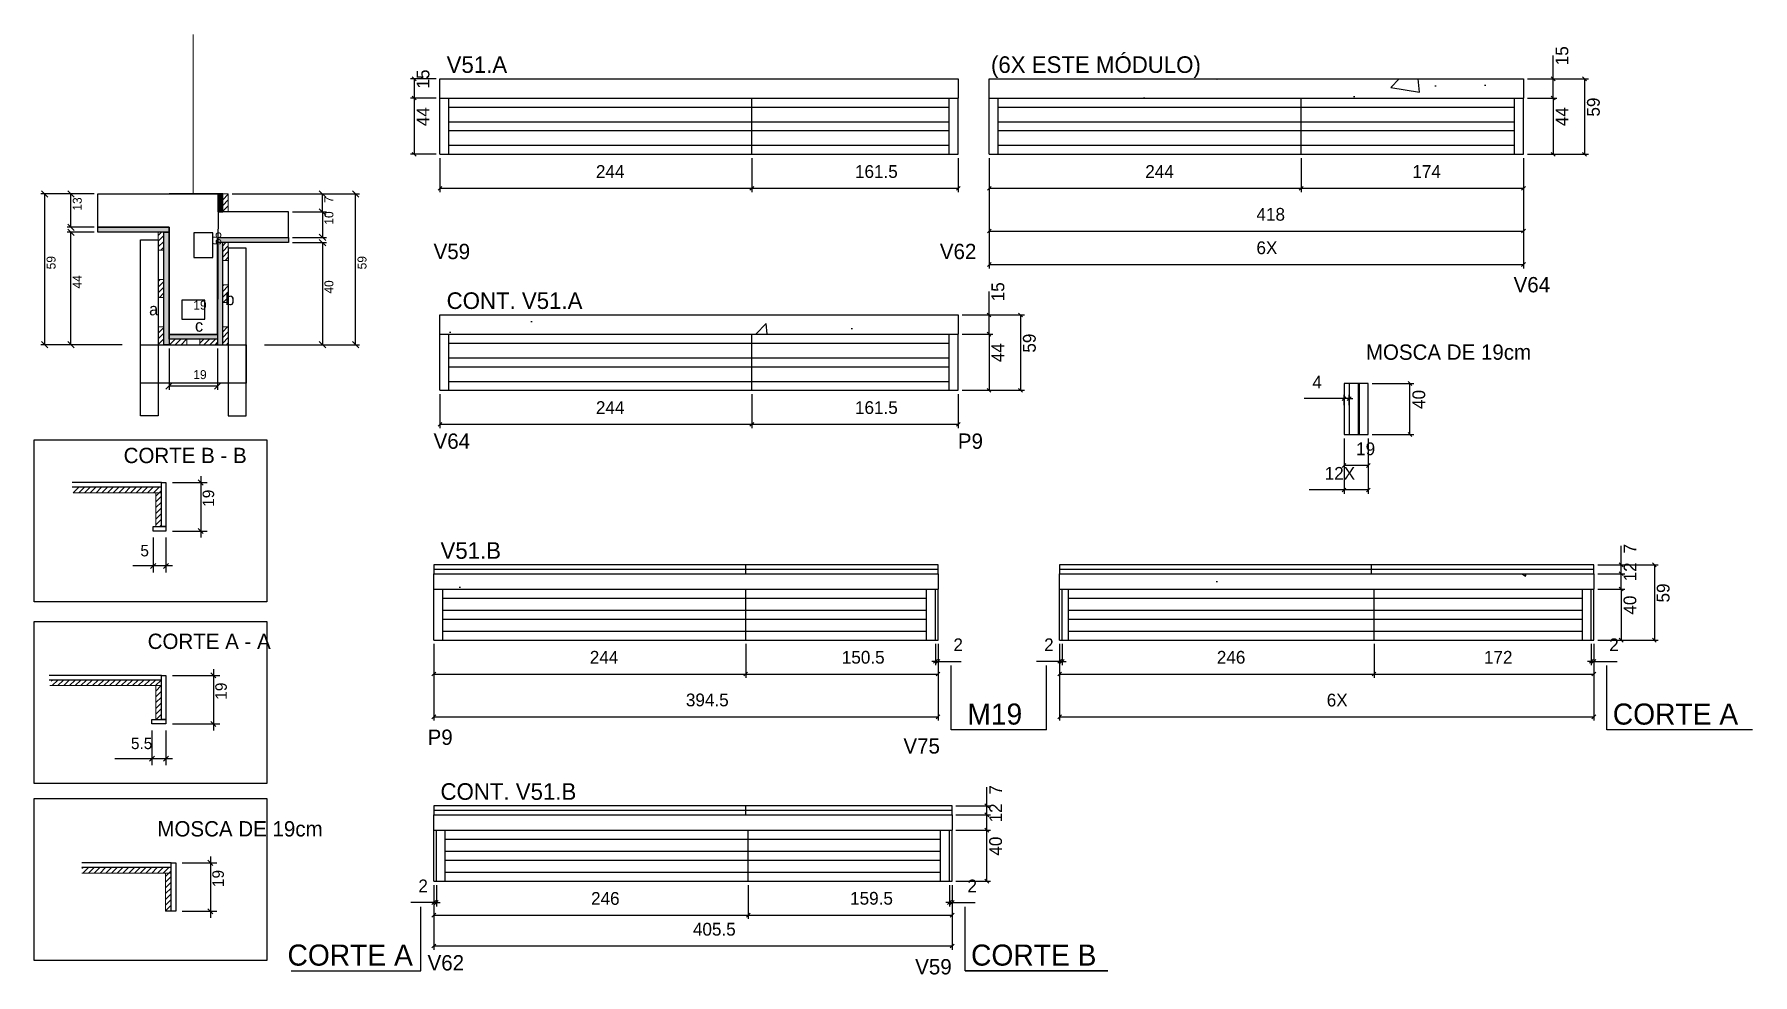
# Model space of a CAD drawing. Header units: metres. Extents: x 5825 to 7170, y 8806 to 9542.
import ezdxf

# ---------------------------------------------------------------- set-up
doc = ezdxf.new("R2010")
doc.units = ezdxf.units.M
for name, color, linetype in [('00 - FELIPE', 7, 'Continuous'), ('5', 7, 'Continuous'), ('CONCRETO', 7, 'Continuous'), ('COTA', 7, 'Continuous'), ('Cota Seção (2x)', 7, 'Continuous'), ('Cotas', 7, 'Continuous'), ('detalhes', 7, 'Continuous'), ('Hachura', 7, 'Continuous'), ('Madeira', 7, 'Continuous'), ('NOMENCLATURA', 7, 'Continuous'), ('Painéis', 7, 'Continuous'), ('SARR_2.2x7', 7, 'Continuous'), ('SARR_3.5x7', 7, 'Continuous'), ('TEXTO PILAR', 7, 'Continuous'), ('Texto Seção', 7, 'Continuous')]:
    doc.layers.add(name, color=color, linetype=linetype)

msp = doc.modelspace()

# ---------------------------------------------------------------- hatches: boundary and pattern name
at = {"layer": 'COTA'}
h = msp.add_hatch(dxfattribs=at)
h.set_pattern_fill('AR-CONC')
h.paths.add_polyline_path([(6548.2, 9506.8), (6142.7, 9506.8), (6142.7, 9491.8), (6548.2, 9491.8), (6548.2, 9506.8)])
h = msp.add_hatch(dxfattribs=at)
h.set_pattern_fill('AR-CONC')
h.paths.add_polyline_path([(6990.5, 9506.8), (6572.5, 9506.8), (6572.5, 9491.8), (6990.5, 9491.8), (6990.5, 9506.8)])
h = msp.add_hatch(dxfattribs=at)
h.set_pattern_fill('AR-CONC')
h.paths.add_polyline_path([(6544.2, 9322), (6142.7, 9322), (6142.7, 9307), (6544.2, 9307), (6544.2, 9322)])
h = msp.add_hatch(dxfattribs=at)
h.set_pattern_fill('AR-CONC')
h.paths.add_polyline_path([(6532.4, 9119.4), (6137.9, 9119.4), (6137.9, 9107.4), (6532.4, 9107.4), (6532.4, 9119.4)])
h = msp.add_hatch(dxfattribs=at)
h.set_pattern_fill('AR-CONC')
h.paths.add_polyline_path([(7045.5, 9119.4), (6627.5, 9119.4), (6627.5, 9107.4), (7045.5, 9107.4), (7045.5, 9119.4)])
h = msp.add_hatch(dxfattribs=at)
h.set_pattern_fill('AR-CONC')
h.paths.add_polyline_path([(6543.4, 8918.7), (6543.4, 8930.7), (6137.9, 8930.7), (6137.9, 8918.7), (6543.4, 8918.7)])
at = {"layer": 'Hachura'}
h = msp.add_hatch(color=7, dxfattribs=at)
h.dxf.hatch_style = 1
h.paths.add_polyline_path([(5972.7, 9416.7), (5969.1, 9416.7), (5969.1, 9402.7), (5972.7, 9402.7), (5972.7, 9416.7)])
h = msp.add_hatch(dxfattribs=at)
h.set_pattern_fill('ANSI31')
h.paths.add_polyline_path([(5977.1, 9402.7), (5972.7, 9402.7), (5972.7, 9416.7), (5977.1, 9416.7), (5977.1, 9402.7)])
h = msp.add_hatch(color=7, dxfattribs=at)
h.dxf.hatch_style = 1
h.paths.add_polyline_path([(5875.1, 9386.7), (5875.1, 9390.7), (5930.7, 9390.7), (5930.7, 9386.7), (5875.1, 9386.7)])
h = msp.add_hatch(dxfattribs=at)
h.set_pattern_fill('ANSI31')
h.paths.add_polyline_path([(5922.3, 9372.7), (5926.7, 9372.7), (5926.7, 9386.7), (5922.3, 9386.7), (5922.3, 9372.7)])
h = msp.add_hatch(color=7, dxfattribs=at)
h.dxf.hatch_style = 1
h.paths.add_polyline_path([(5926.7, 9386.7), (5930.7, 9386.7), (5930.7, 9298.7), (5926.7, 9298.7), (5926.7, 9386.7)])
h = msp.add_hatch(color=7, dxfattribs=at)
h.dxf.hatch_style = 1
h.paths.add_polyline_path([(5968.7, 9378.7), (5968.7, 9382.7), (6024.3, 9382.7), (6024.3, 9378.7), (5968.7, 9378.7)])
h = msp.add_hatch(color=7, dxfattribs=at)
h.dxf.hatch_style = 1
h.paths.add_polyline_path([(5968.7, 9378.7), (5972.7, 9378.7), (5972.7, 9298.7), (5968.7, 9298.7), (5968.7, 9378.7)])
h = msp.add_hatch(dxfattribs=at)
h.set_pattern_fill('ANSI31')
h.paths.add_polyline_path([(5977.1, 9364.7), (5972.7, 9364.7), (5972.7, 9378.7), (5977.1, 9378.7), (5977.1, 9364.7)])
h = msp.add_hatch(dxfattribs=at)
h.set_pattern_fill('ANSI31')
h.paths.add_polyline_path([(5922.3, 9335.7), (5926.7, 9335.7), (5926.7, 9349.7), (5922.3, 9349.7), (5922.3, 9335.7)])
h = msp.add_hatch(dxfattribs=at)
h.set_pattern_fill('ANSI31')
h.paths.add_polyline_path([(5977.1, 9331.7), (5972.7, 9331.7), (5972.7, 9345.7), (5977.1, 9345.7), (5977.1, 9331.7)])
h = msp.add_hatch(dxfattribs=at)
h.set_pattern_fill('ANSI31')
h.paths.add_polyline_path([(5922.3, 9298.7), (5926.7, 9298.7), (5926.7, 9312.7), (5922.3, 9312.7), (5922.3, 9298.7)])
h = msp.add_hatch(color=7, dxfattribs=at)
h.dxf.hatch_style = 1
h.paths.add_polyline_path([(5930.7, 9303.1), (5930.7, 9306.7), (5968.7, 9306.7), (5968.7, 9303.1), (5930.7, 9303.1)])
h = msp.add_hatch(dxfattribs=at)
h.set_pattern_fill('ANSI31')
h.paths.add_polyline_path([(5930.7, 9298.7), (5930.7, 9303.1), (5944.7, 9303.1), (5944.7, 9298.7), (5930.7, 9298.7)])
h = msp.add_hatch(dxfattribs=at)
h.set_pattern_fill('ANSI31')
h.paths.add_polyline_path([(5968.7, 9298.7), (5968.7, 9303.1), (5954.7, 9303.1), (5954.7, 9298.7), (5968.7, 9298.7)])
h = msp.add_hatch(dxfattribs=at)
h.set_pattern_fill('ANSI31')
h.paths.add_polyline_path([(5977.1, 9298.7), (5972.7, 9298.7), (5972.7, 9312.7), (5977.1, 9312.7), (5977.1, 9298.7)])
h = msp.add_hatch(dxfattribs=at)
h.set_pattern_fill('ANSI31')
h.paths.add_polyline_path([(5855.6, 9187.2), (5855.6, 9182.8), (5924.7, 9182.8), (5924.7, 9187.2), (5855.6, 9187.2)])
h = msp.add_hatch(dxfattribs=at)
h.set_pattern_fill('ANSI31')
h.paths.add_polyline_path([(5920.3, 9156.4), (5924.7, 9156.4), (5924.7, 9182.8), (5920.3, 9182.8), (5920.3, 9156.4)])
h = msp.add_hatch(dxfattribs=at)
h.set_pattern_fill('ANSI31')
h.paths.add_polyline_path([(5838.6, 9036.2), (5838.6, 9031.8), (5924.7, 9031.8), (5924.7, 9036.2), (5838.6, 9036.2)])
h = msp.add_hatch(dxfattribs=at)
h.set_pattern_fill('ANSI31')
h.paths.add_polyline_path([(5920.3, 9005.4), (5924.7, 9005.4), (5924.7, 9031.8), (5920.3, 9031.8), (5920.3, 9005.4)])
h = msp.add_hatch(dxfattribs=at)
h.set_pattern_fill('ANSI31')
h.paths.add_polyline_path([(5862.6, 8889.5), (5862.6, 8885.1), (5932.3, 8885.1), (5932.3, 8889.5), (5862.6, 8889.5)])
h = msp.add_hatch(dxfattribs=at)
h.set_pattern_fill('ANSI31')
h.paths.add_polyline_path([(5927.9, 8855.1), (5932.3, 8855.1), (5932.3, 8885.1), (5927.9, 8885.1), (5927.9, 8855.1)])

# ---------------------------------------------------------------- linework, layer by layer
at = {"layer": '00 - FELIPE', "color": 4, "lineweight": 25}
for p, q in [((6139.7, 9506.8), (6119.5, 9506.8)), ((6122.5, 9506.8), (6122.5, 9491.8)), ((6139.7, 9491.8), (6119.5, 9491.8)), ((6139.7, 9491.8), (6119.5, 9491.8)), ((6122.5, 9491.8), (6122.5, 9447.8)), ((6139.7, 9447.8), (6119.5, 9447.8)), ((6872, 9268.4), (6904.6, 9268.4)), ((6901.6, 9228.4), (6901.6, 9268.4)), ((6850, 9256.5), (6818.7, 9256.5)), ((6850, 9251.4), (6850, 9259.5)), ((6854, 9256.5), (6850, 9256.5)), ((6854, 9251.4), (6854, 9259.5)), ((6854, 9256.5), (6857, 9256.5)), ((6850, 9225.4), (6850, 9201.1)), ((6850, 9225.4), (6850, 9182)), ((6869, 9225.4), (6869, 9201.1)), ((6869, 9225.4), (6869, 9182)), ((6872, 9228.4), (6904.6, 9228.4)), ((6869, 9204.1), (6850, 9204.1)), ((6850, 9185), (6822.8, 9185)), ((6869, 9185), (6850, 9185)), ((6570.5, 8937.7), (6570.5, 8952.4)), ((6546.4, 8937.7), (6573.5, 8937.7)), ((6546.4, 8930.7), (6573.5, 8930.7)), ((6546.4, 8930.7), (6573.5, 8930.7)), ((6570.5, 8930.7), (6570.5, 8937.7)), ((6570.5, 8918.7), (6570.5, 8930.7)), ((6546.4, 8918.7), (6573.5, 8918.7)), ((6546.4, 8918.7), (6573.5, 8918.7)), ((6570.5, 8878.7), (6570.5, 8918.7)), ((6546.4, 8878.7), (6573.5, 8878.7))]:
    msp.add_line(p, q, dxfattribs=at)
at = {"layer": '00 - FELIPE', "color": 0, "lineweight": 25}
for p, q in [((6124, 9505.3), (6121, 9508.3)), ((6124, 9490.3), (6121, 9493.3)), ((6121, 9493.3), (6124, 9490.3)), ((6121, 9449.3), (6124, 9446.3)), ((6903.1, 9266.9), (6900.1, 9269.9)), ((6848.5, 9255), (6851.5, 9258)), ((6855.5, 9258), (6852.5, 9255)), ((6900.1, 9229.9), (6903.1, 9226.9)), ((6851.5, 9205.6), (6848.5, 9202.6)), ((6867.5, 9202.6), (6870.5, 9205.6)), ((6851.5, 9186.5), (6848.5, 9183.5)), ((6867.5, 9183.5), (6870.5, 9186.5)), ((6572, 8936.2), (6569, 8939.2)), ((6569, 8932.2), (6572, 8929.2)), ((6572, 8929.2), (6569, 8932.2)), ((6572, 8917.2), (6569, 8920.2)), ((6569, 8920.2), (6572, 8917.2)), ((6569, 8880.2), (6572, 8877.2))]:
    msp.add_line(p, q, dxfattribs=at)
at = {"layer": 'CONCRETO', "color": 251, "lineweight": 25}
msp.add_lwpolyline([(5875.1, 9390.7), (5875.1, 9416.7), (5930.7, 9416.7), (5930.7, 9416.7), (5969.1, 9416.7), (5968.7, 9306.7), (5930.7, 9306.7), (5930.7, 9390.7)], close=True, dxfattribs=at)
msp.add_lwpolyline([(5930.7, 9386.7), (5930.7, 9306.7), (5968.7, 9306.7), (5968.7, 9382.7), (6024.3, 9382.7), (6024.3, 9402.7), (5969.1, 9402.7), (5969.1, 9416.7), (5930.7, 9416.7)], dxfattribs=at)
at = {"layer": 'COTA', "color": 241, "lineweight": 25}
for p, q in [((6142.7, 9491.8), (6142.7, 9506.8)), ((6142.7, 9506.8), (6548.2, 9506.8)), ((6548.2, 9506.8), (6548.2, 9491.8)), ((6572.5, 9491.8), (6572.5, 9506.8)), ((6572.5, 9506.8), (6990.5, 9506.8)), ((6990.5, 9506.8), (6990.5, 9491.8)), ((6142.7, 9307), (6142.7, 9322)), ((6142.7, 9322), (6548.2, 9322)), ((6548.2, 9322), (6548.2, 9307)), ((6137.9, 9107.4), (6137.9, 9119.4)), ((6532.4, 9119.4), (6532.4, 9107.4)), ((6627.5, 9107.4), (6627.5, 9119.4)), ((7045.5, 9119.4), (7045.5, 9107.4)), ((6137.9, 8918.7), (6137.9, 8930.7)), ((6543.4, 8930.7), (6543.4, 8918.7))]:
    msp.add_line(p, q, dxfattribs=at)
at = {"layer": 'COTA', "color": 4, "lineweight": 25}
for p, q in [((6142.7, 9444.8), (6142.7, 9418.2)), ((6386.7, 9444.8), (6386.7, 9418.2)), ((6386.7, 9444.8), (6386.7, 9418.2)), ((6548.2, 9444.8), (6548.2, 9418.2)), ((6572.5, 9444.8), (6572.5, 9418.2)), ((6572.5, 9444.8), (6572.5, 9384.7)), ((6816.5, 9444.8), (6816.5, 9418.2)), ((6816.5, 9444.8), (6816.5, 9418.2)), ((6990.5, 9444.8), (6990.5, 9418.2)), ((6990.5, 9444.8), (6990.5, 9384.7)), ((5872.1, 9416.7), (5830.4, 9416.7)), ((5833.4, 9416.7), (5833.4, 9298.7)), ((5872.1, 9416.7), (5850.9, 9416.7)), ((5853.9, 9390.7), (5853.9, 9416.7)), ((5980.1, 9416.7), (6079.7, 9416.7)), ((6027.3, 9416.7), (6053.8, 9416.7)), ((6050.8, 9402.7), (6050.8, 9416.7)), ((6076.7, 9298.7), (6076.7, 9416.7)), ((6142.7, 9421.2), (6386.7, 9421.2)), ((6386.7, 9421.2), (6548.2, 9421.2)), ((6572.5, 9421.2), (6816.5, 9421.2)), ((6816.5, 9421.2), (6990.5, 9421.2)), ((6027.3, 9402.7), (6053.8, 9402.7)), ((6027.3, 9402.7), (6053.8, 9402.7)), ((6050.8, 9402.7), (6050.8, 9382.7)), ((5872.1, 9390.7), (5850.9, 9390.7)), ((5872.1, 9386.7), (5850.9, 9386.7)), ((5853.9, 9298.7), (5853.9, 9386.7)), ((6572.5, 9387.7), (6990.5, 9387.7)), ((6027.3, 9382.7), (6053.8, 9382.7)), ((6027.3, 9378.7), (6053.8, 9378.7)), ((6050.8, 9378.7), (6050.8, 9298.7)), ((5869.5, 9298.7), (5830.4, 9298.7)), ((5894.1, 9298.7), (5850.9, 9298.7)), ((5930.7, 9295.7), (5930.7, 9263.3)), ((5968.7, 9295.7), (5968.7, 9263.3)), ((6005.3, 9298.7), (6079.7, 9298.7)), ((6005.3, 9298.7), (6053.8, 9298.7)), ((5968.7, 9266.3), (5930.7, 9266.3)), ((6142.7, 9260), (6142.7, 9233.4)), ((6386.7, 9260), (6386.7, 9233.4)), ((6386.7, 9260), (6386.7, 9233.4)), ((6548.2, 9260), (6548.2, 9233.4)), ((6142.7, 9236.4), (6386.7, 9236.4)), ((6386.7, 9236.4), (6548.2, 9236.4)), ((5955.5, 9195.8), (5955.5, 9147.8)), ((5933.3, 9190.8), (5960.5, 9190.8)), ((5918.3, 9147.8), (5918.3, 9120.5)), ((5928.3, 9147.8), (5928.3, 9120.5)), ((5933.3, 9152.8), (5960.5, 9152.8)), ((5918.3, 9125.5), (5902.3, 9125.5)), ((5933.3, 9125.5), (5918.3, 9125.5)), ((6137.9, 9064.4), (6137.9, 9037.9)), ((6137.9, 9064.4), (6137.9, 9004.4)), ((6381.9, 9064.4), (6381.9, 9037.9)), ((6381.9, 9064.4), (6381.9, 9037.9)), ((6530.4, 9064.4), (6530.4, 9047.8)), ((6532.4, 9064.4), (6532.4, 9037.9)), ((6532.4, 9064.4), (6532.4, 9004.4)), ((6532.4, 9064.4), (6532.4, 9047.8)), ((6627.5, 9064.4), (6627.5, 9037.9)), ((6627.5, 9064.4), (6627.5, 9047.8)), ((6629.5, 9064.4), (6629.5, 9047.8)), ((6873.5, 9064.4), (6873.5, 9037.9)), ((6873.5, 9064.4), (6873.5, 9037.9)), ((7043.5, 9064.4), (7043.5, 9047.8)), ((7045.5, 9064.4), (7045.5, 9037.9)), ((7045.5, 9064.4), (7045.5, 9047.8)), ((6530.4, 9050.8), (6527.4, 9050.8)), ((6530.4, 9050.8), (6532.4, 9050.8)), ((6532.4, 9050.8), (6550.5, 9050.8)), ((6627.5, 9050.8), (6609.4, 9050.8)), ((6629.5, 9050.8), (6627.5, 9050.8)), ((6629.5, 9050.8), (6632.5, 9050.8)), ((7043.5, 9050.8), (7040.5, 9050.8)), ((7043.5, 9050.8), (7045.5, 9050.8)), ((7045.5, 9050.8), (7063.6, 9050.8)), ((5933.3, 9039.8), (5970.4, 9039.8)), ((5965.4, 9044.8), (5965.4, 8996.8)), ((6137.9, 9040.9), (6381.9, 9040.9)), ((6381.9, 9040.9), (6532.4, 9040.9)), ((6627.5, 9040.9), (6873.5, 9040.9)), ((6873.5, 9040.9), (7045.5, 9040.9)), ((6137.9, 9007.4), (6532.4, 9007.4)), ((5917.3, 8996.8), (5917.3, 8969.6)), ((5928.3, 8996.8), (5928.3, 8969.6)), ((5933.3, 9001.8), (5970.4, 9001.8)), ((5917.3, 8974.6), (5888.4, 8974.6)), ((5933.3, 8974.6), (5917.3, 8974.6)), ((5940.9, 8893.1), (5968.1, 8893.1)), ((5963.1, 8898.1), (5963.1, 8850.1)), ((6137.9, 8875.7), (6137.9, 8849.1)), ((6137.9, 8875.7), (6137.9, 8825)), ((6137.9, 8875.7), (6137.9, 8859)), ((6139.9, 8875.7), (6139.9, 8859)), ((6383.9, 8875.7), (6383.9, 8849.1)), ((6383.9, 8875.7), (6383.9, 8849.1)), ((6541.4, 8875.7), (6541.4, 8859)), ((6543.4, 8875.7), (6543.4, 8849.1)), ((6543.4, 8875.7), (6543.4, 8825)), ((6543.4, 8875.7), (6543.4, 8859)), ((6137.9, 8862), (6119.8, 8862)), ((6139.9, 8862), (6137.9, 8862)), ((6139.9, 8862), (6142.9, 8862)), ((6541.4, 8862), (6538.4, 8862)), ((6541.4, 8862), (6543.4, 8862)), ((6543.4, 8862), (6561.5, 8862)), ((5940.9, 8855.1), (5968.1, 8855.1)), ((6137.9, 8852.1), (6383.9, 8852.1)), ((6383.9, 8852.1), (6543.4, 8852.1)), ((6137.9, 8828), (6543.4, 8828))]:
    msp.add_line(p, q, dxfattribs=at)
at = {"layer": 'COTA', "color": 0, "lineweight": 25}
for p, q in [((6144.2, 9422.7), (6141.2, 9419.7)), ((6385.2, 9419.7), (6388.2, 9422.7)), ((6388.2, 9422.7), (6385.2, 9419.7)), ((6546.7, 9419.7), (6549.7, 9422.7)), ((6574, 9422.7), (6571, 9419.7)), ((6815, 9419.7), (6818, 9422.7)), ((6818, 9422.7), (6815, 9419.7)), ((6989, 9419.7), (6992, 9422.7)), ((6574, 9389.2), (6571, 9386.2)), ((6989, 9386.2), (6992, 9389.2)), ((6144.2, 9237.9), (6141.2, 9234.9)), ((6385.2, 9234.9), (6388.2, 9237.9)), ((6388.2, 9237.9), (6385.2, 9234.9)), ((6546.7, 9234.9), (6549.7, 9237.9)), ((6528.9, 9049.3), (6531.9, 9052.3)), ((6533.9, 9052.3), (6530.9, 9049.3)), ((6626, 9049.3), (6629, 9052.3)), ((6631, 9052.3), (6628, 9049.3)), ((7042, 9049.3), (7045, 9052.3)), ((7047, 9052.3), (7044, 9049.3)), ((6139.4, 9042.4), (6136.4, 9039.4)), ((6380.4, 9039.4), (6383.4, 9042.4)), ((6383.4, 9042.4), (6380.4, 9039.4)), ((6530.9, 9039.4), (6533.9, 9042.4)), ((6629, 9042.4), (6626, 9039.4)), ((6872, 9039.4), (6875, 9042.4)), ((6875, 9042.4), (6872, 9039.4)), ((7044, 9039.4), (7047, 9042.4)), ((6139.4, 9008.9), (6136.4, 9005.9)), ((6530.9, 9005.9), (6533.9, 9008.9)), ((6136.4, 8860.5), (6139.4, 8863.5)), ((6141.4, 8863.5), (6138.4, 8860.5)), ((6539.9, 8860.5), (6542.9, 8863.5)), ((6544.9, 8863.5), (6541.9, 8860.5)), ((6139.4, 8853.6), (6136.4, 8850.6)), ((6382.4, 8850.6), (6385.4, 8853.6)), ((6385.4, 8853.6), (6382.4, 8850.6)), ((6541.9, 8850.6), (6544.9, 8853.6)), ((6139.4, 8829.5), (6136.4, 8826.5)), ((6541.9, 8826.5), (6544.9, 8829.5))]:
    msp.add_line(p, q, dxfattribs=at)
for points in [[(5835.9, 9414.2), (5830.9, 9419.2)], [(5856.4, 9414.2), (5851.4, 9419.2)], [(6053.3, 9414.2), (6048.3, 9419.2)], [(6079.2, 9414.2), (6074.2, 9419.2)], [(6053.3, 9400.2), (6048.3, 9405.2)], [(6048.3, 9405.2), (6053.3, 9400.2)], [(5851.4, 9393.2), (5856.4, 9388.2)], [(5856.4, 9384.2), (5851.4, 9389.2)], [(6048.3, 9385.2), (6053.3, 9380.2)], [(6053.3, 9376.2), (6048.3, 9381.2)], [(5830.9, 9301.2), (5835.9, 9296.2)], [(5851.4, 9301.2), (5856.4, 9296.2)], [(6048.3, 9301.2), (6053.3, 9296.2)], [(6074.2, 9301.2), (6079.2, 9296.2)], [(5933.2, 9268.8), (5928.2, 9263.8)], [(5966.2, 9263.8), (5971.2, 9268.8)], [(5957.5, 9188.8), (5953.5, 9192.8)], [(5953.5, 9154.8), (5957.5, 9150.8)], [(5920.3, 9127.5), (5916.3, 9123.5)], [(5926.3, 9123.5), (5930.3, 9127.5)], [(5967.4, 9037.8), (5963.4, 9041.8)], [(5963.4, 9003.8), (5967.4, 8999.8)], [(5919.3, 8976.6), (5915.3, 8972.6)], [(5926.3, 8972.6), (5930.3, 8976.6)], [(5965.1, 8891.1), (5961.1, 8895.1)], [(5961.1, 8857.1), (5965.1, 8853.1)]]:
    msp.add_lwpolyline(points, dxfattribs=at)
at = {"layer": 'Cota Seção (2x)', "color": 180, "lineweight": 25}
for p, q in [((5965.1, 9386.4), (5950.1, 9386.4)), ((5950.1, 9386.4), (5950.1, 9367)), ((5965.1, 9367), (5965.1, 9386.4)), ((5950.1, 9367), (5965.1, 9367)), ((5958.7, 9333.7), (5940.7, 9333.7)), ((5940.7, 9333.7), (5940.7, 9318.7)), ((5958.7, 9318.7), (5958.7, 9333.7)), ((5940.7, 9318.7), (5958.7, 9318.7))]:
    msp.add_line(p, q, dxfattribs=at)
at = {"layer": 'Cotas', "color": 1, "lineweight": 25}
for points in [[(5825.3, 9224.2), (6007.3, 9224.2), (6007.3, 9097.3), (5825.3, 9097.3)], [(5825.3, 9082), (6007.3, 9082), (6007.3, 8955.1), (5825.3, 8955.1)], [(5825.3, 8943.5), (6007.3, 8943.5), (6007.3, 8816.6), (5825.3, 8816.6)]]:
    msp.add_lwpolyline(points, close=True, dxfattribs=at)
at = {"layer": 'Hachura', "color": 253, "lineweight": 25}
msp.add_line((5932.3, 8855.1), (5927.9, 8855.1), dxfattribs=at)
at = {"layer": 'Madeira', "color": 126, "lineweight": 18}
for p, q in [((5855.6, 9187.2), (5924.7, 9187.2)), ((5924.7, 9182.8), (5855.6, 9182.8)), ((5920.3, 9156.4), (5920.3, 9182.8)), ((5924.7, 9187.2), (5924.7, 9182.8)), ((5837.4, 9036.2), (5924.7, 9036.2)), ((5924.7, 9036.2), (5924.7, 9031.8)), ((5924.7, 9031.8), (5837.4, 9031.8)), ((5920.3, 9005.4), (5920.3, 9031.8)), ((5862.6, 8889.5), (5932.3, 8889.5)), ((5932.3, 8889.5), (5932.3, 8885.1)), ((5932.3, 8885.1), (5862.6, 8885.1)), ((5927.9, 8855.1), (5927.9, 8885.1)), ((5932.3, 8859.5), (5932.3, 8885.1))]:
    msp.add_line(p, q, dxfattribs=at)
for points in [[(5977.1, 9402.7), (5972.7, 9402.7), (5972.7, 9416.7), (5977.1, 9416.7)], [(5922.3, 9372.7), (5926.7, 9372.7), (5926.7, 9386.7), (5922.3, 9386.7)], [(5977.1, 9364.7), (5972.7, 9364.7), (5972.7, 9378.7), (5977.1, 9378.7)], [(5922.3, 9335.7), (5926.7, 9335.7), (5926.7, 9349.7), (5922.3, 9349.7)], [(5977.1, 9331.7), (5972.7, 9331.7), (5972.7, 9345.7), (5977.1, 9345.7)], [(5922.3, 9298.7), (5926.7, 9298.7), (5926.7, 9312.7), (5922.3, 9312.7)], [(5930.7, 9298.7), (5930.7, 9303.1), (5944.7, 9303.1), (5944.7, 9298.7)], [(5968.7, 9298.7), (5968.7, 9303.1), (5954.7, 9303.1), (5954.7, 9298.7)], [(5977.1, 9298.7), (5972.7, 9298.7), (5972.7, 9312.7), (5977.1, 9312.7)]]:
    msp.add_lwpolyline(points, close=True, dxfattribs=at)
at = {"layer": 'NOMENCLATURA', "color": 7, "lineweight": 25}
for p, q in [((6542.6, 8997.1), (6542.6, 9047.5)), ((6617.3, 8997.1), (6617.3, 9047.5)), ((7055.7, 8997.1), (7055.7, 9047.5)), ((6617.3, 8997.1), (6542.6, 8997.1)), ((7169.7, 8997.1), (7055.7, 8997.1)), ((6127.7, 8808.4), (6127.7, 8858.7)), ((6553.6, 8808.4), (6553.6, 8858.7)), ((6026.3, 8808.4), (6127.7, 8808.4)), ((6665.3, 8808.4), (6553.6, 8808.4)), ((6553.6, 8808.4), (6665.3, 8808.4))]:
    msp.add_line(p, q, dxfattribs=at)
at = {"layer": 'Painéis', "color": 4, "lineweight": 25}
for p, q in [((7013.6, 9506.8), (7013.6, 9525.2)), ((6993.5, 9506.8), (7016.6, 9506.8)), ((6993.5, 9506.8), (7041.2, 9506.8)), ((7013.6, 9491.8), (7013.6, 9506.8)), ((7038.2, 9506.8), (7038.2, 9447.8)), ((6993.5, 9491.8), (7016.6, 9491.8)), ((6993.5, 9491.8), (7016.6, 9491.8)), ((7013.6, 9491.8), (7013.6, 9447.8)), ((6572.5, 9444.8), (6572.5, 9358.5)), ((6990.5, 9444.8), (6990.5, 9358.5)), ((6993.5, 9447.8), (7016.6, 9447.8)), ((6993.5, 9447.8), (7041.2, 9447.8)), ((6572.5, 9361.5), (6990.5, 9361.5)), ((6572.3, 9322), (6572.3, 9340.4)), ((6551.2, 9322), (6575.3, 9322)), ((6551.2, 9322), (6599.9, 9322)), ((6572.3, 9307), (6572.3, 9322)), ((6596.9, 9322), (6596.9, 9263)), ((6551.2, 9307), (6575.3, 9307)), ((6551.2, 9307), (6575.3, 9307)), ((6572.3, 9307), (6572.3, 9263)), ((6551.2, 9263), (6575.3, 9263)), ((6551.2, 9263), (6599.9, 9263)), ((7066.8, 9126.4), (7066.8, 9141.2)), ((7048.5, 9126.4), (7069.8, 9126.4)), ((7048.5, 9126.4), (7095.8, 9126.4)), ((7048.5, 9119.4), (7069.8, 9119.4)), ((7048.5, 9119.4), (7069.8, 9119.4)), ((7066.8, 9119.4), (7066.8, 9126.4)), ((7066.8, 9107.4), (7066.8, 9119.4)), ((7092.8, 9126.4), (7092.8, 9067.4)), ((7048.5, 9107.4), (7069.8, 9107.4)), ((7048.5, 9107.4), (7069.8, 9107.4)), ((7066.8, 9107.4), (7066.8, 9067.4)), ((6627.5, 9064.4), (6627.5, 9004.4)), ((7045.5, 9064.4), (7045.5, 9004.4)), ((7048.5, 9067.4), (7069.8, 9067.4)), ((7048.5, 9067.4), (7095.8, 9067.4)), ((6627.5, 9007.4), (7045.5, 9007.4))]:
    msp.add_line(p, q, dxfattribs=at)
at = {"layer": 'Painéis', "color": 0, "lineweight": 25}
for p, q in [((7015.1, 9505.3), (7012.1, 9508.3)), ((7039.7, 9505.3), (7036.7, 9508.3)), ((7012.1, 9493.3), (7015.1, 9490.3)), ((7015.1, 9490.3), (7012.1, 9493.3)), ((7012.1, 9449.3), (7015.1, 9446.3)), ((7036.7, 9449.3), (7039.7, 9446.3)), ((6574, 9363), (6571, 9360)), ((6989, 9360), (6992, 9363)), ((6573.8, 9320.5), (6570.8, 9323.5)), ((6598.4, 9320.5), (6595.4, 9323.5)), ((6570.8, 9308.5), (6573.8, 9305.5)), ((6573.8, 9305.5), (6570.8, 9308.5)), ((6570.8, 9264.5), (6573.8, 9261.5)), ((6595.4, 9264.5), (6598.4, 9261.5)), ((7068.3, 9124.9), (7065.3, 9127.9)), ((7068.3, 9117.9), (7065.3, 9120.9)), ((7065.3, 9120.9), (7068.3, 9117.9)), ((7094.3, 9124.9), (7091.3, 9127.9)), ((7068.3, 9105.9), (7065.3, 9108.9)), ((7065.3, 9108.9), (7068.3, 9105.9)), ((7065.3, 9068.9), (7068.3, 9065.9)), ((7091.3, 9068.9), (7094.3, 9065.9)), ((6629, 9008.9), (6626, 9005.9)), ((7044, 9005.9), (7047, 9008.9))]:
    msp.add_line(p, q, dxfattribs=at)
at = {"layer": 'Painéis', "color": 200, "lineweight": 25}
for p, q in [((6142.7, 9491.8), (6548.2, 9491.8)), ((6142.7, 9447.8), (6142.7, 9491.8)), ((6386.7, 9447.8), (6386.7, 9491.8)), ((6548.2, 9447.8), (6548.2, 9491.8)), ((6572.5, 9491.8), (6990.5, 9491.8)), ((6572.5, 9447.8), (6572.5, 9491.8)), ((6816.5, 9447.8), (6816.5, 9491.8)), ((6990.5, 9447.8), (6990.5, 9491.8)), ((6142.7, 9447.8), (6548.2, 9447.8)), ((6572.5, 9447.8), (6990.5, 9447.8)), ((6142.7, 9307), (6548.2, 9307)), ((6142.7, 9263), (6142.7, 9307)), ((6386.7, 9263), (6386.7, 9307)), ((6548.2, 9263), (6548.2, 9307)), ((6142.7, 9263), (6548.2, 9263)), ((6850, 9268.4), (6850, 9228.4)), ((6869, 9268.4), (6850, 9268.4)), ((6869, 9228.4), (6869, 9268.4)), ((6850, 9228.4), (6869, 9228.4)), ((5924.7, 9190.8), (5854.8, 9190.8)), ((5924.7, 9187.2), (5854.8, 9187.2)), ((6381.9, 9119.4), (6381.9, 9126.4)), ((6871.5, 9119.4), (6871.5, 9126.4)), ((6137.9, 9107.4), (6532.4, 9107.4)), ((6137.9, 9067.4), (6137.9, 9107.4)), ((6381.9, 9067.4), (6381.9, 9107.4)), ((6530.4, 9067.4), (6530.4, 9107.4)), ((6532.4, 9067.4), (6532.4, 9107.4)), ((6627.5, 9107.4), (7045.5, 9107.4)), ((6627.5, 9067.4), (6627.5, 9107.4)), ((6629.5, 9067.4), (6629.5, 9107.4)), ((6873.5, 9067.4), (6873.5, 9107.4)), ((7043.5, 9067.4), (7043.5, 9107.4)), ((7045.5, 9067.4), (7045.5, 9107.4)), ((6137.9, 9067.4), (6532.4, 9067.4)), ((6627.5, 9067.4), (7045.5, 9067.4)), ((5924.7, 9039.8), (5837, 9039.8)), ((5924.7, 9036.2), (5837, 9036.2)), ((6381.9, 8930.7), (6381.9, 8937.7)), ((6137.9, 8918.7), (6543.4, 8918.7)), ((6137.9, 8878.7), (6137.9, 8918.7)), ((6139.9, 8878.7), (6139.9, 8918.7)), ((6383.9, 8878.7), (6383.9, 8918.7)), ((6541.4, 8878.7), (6541.4, 8918.7)), ((6543.4, 8878.7), (6543.4, 8918.7)), ((5932.3, 8893.1), (5862.4, 8893.1)), ((5932.3, 8889.5), (5862.5, 8889.5)), ((6137.9, 8878.7), (6543.4, 8878.7))]:
    msp.add_line(p, q, dxfattribs=at)
for points in [[(5972.7, 9416.7), (5969.1, 9416.7), (5969.1, 9402.7), (5972.7, 9402.7)], [(5875.1, 9386.7), (5875.1, 9390.7), (5930.7, 9390.7), (5930.7, 9386.7)], [(5926.7, 9386.7), (5930.7, 9386.7), (5930.7, 9298.7), (5926.7, 9298.7)], [(5968.7, 9378.7), (5968.7, 9382.7), (6024.3, 9382.7), (6024.3, 9378.7)], [(5972.7, 9378.7), (5968.7, 9378.7), (5968.7, 9298.7), (5972.7, 9298.7)], [(5930.7, 9303.1), (5930.7, 9306.7), (5968.7, 9306.7), (5968.7, 9303.1)], [(5924.7, 9190.8), (5928.3, 9190.8), (5928.3, 9156.4), (5924.7, 9156.4)], [(5928.3, 9156.4), (5928.3, 9152.8), (5918.3, 9152.8), (5918.3, 9156.4)], [(6137.9, 9119.4), (6532.4, 9119.4), (6532.4, 9126.4), (6137.9, 9126.4)], [(6627.5, 9119.4), (7045.5, 9119.4), (7045.5, 9126.4), (6627.5, 9126.4)], [(5924.7, 9039.8), (5928.3, 9039.8), (5928.3, 9005.4), (5924.7, 9005.4)], [(5928.3, 9005.4), (5928.3, 9001.8), (5917.3, 9001.8), (5917.3, 9005.4)], [(6137.9, 8930.7), (6543.4, 8930.7), (6543.4, 8937.7), (6137.9, 8937.7)], [(5932.3, 8893.1), (5935.9, 8893.1), (5935.9, 8855.1), (5932.3, 8855.1)]]:
    msp.add_lwpolyline(points, close=True, dxfattribs=at)
at = {"layer": 'SARR_2.2x7', "color": 40, "lineweight": 25}
for p, q in [((6149.6, 9447.8), (6149.6, 9491.8)), ((6541.2, 9447.8), (6541.2, 9491.8)), ((6579.5, 9447.8), (6579.5, 9491.8)), ((6983.5, 9447.8), (6983.5, 9491.8)), ((6149.6, 9484.8), (6386.7, 9484.8)), ((6386.7, 9484.8), (6541.2, 9484.8)), ((6579.5, 9484.8), (6816.5, 9484.8)), ((6816.5, 9484.8), (6983.5, 9484.8)), ((6149.6, 9473.3), (6386.7, 9473.3)), ((6149.6, 9466.3), (6386.7, 9466.3)), ((6386.7, 9473.3), (6541.2, 9473.3)), ((6386.7, 9466.3), (6541.2, 9466.3)), ((6579.5, 9473.3), (6816.5, 9473.3)), ((6579.5, 9466.3), (6816.5, 9466.3)), ((6816.5, 9473.3), (6983.5, 9473.3)), ((6816.5, 9466.3), (6983.5, 9466.3)), ((6149.6, 9454.8), (6386.7, 9454.8)), ((6386.7, 9454.8), (6541.2, 9454.8)), ((6579.5, 9454.8), (6816.5, 9454.8)), ((6816.5, 9454.8), (6983.5, 9454.8)), ((6149.6, 9263), (6149.6, 9307)), ((6541.2, 9263), (6541.2, 9307)), ((6149.6, 9300), (6386.7, 9300)), ((6386.7, 9300), (6541.2, 9300)), ((6149.6, 9288.5), (6386.7, 9288.5)), ((6149.6, 9281.5), (6386.7, 9281.5)), ((6386.7, 9288.5), (6541.2, 9288.5)), ((6386.7, 9281.5), (6541.2, 9281.5)), ((6149.6, 9270), (6386.7, 9270)), ((6386.7, 9270), (6541.2, 9270)), ((6854, 9268.4), (6854, 9228.4)), ((6861, 9268.4), (6861, 9228.4)), ((6862, 9228.4), (6862, 9268.4)), ((6137.9, 9122.9), (6381.9, 9122.9)), ((6381.9, 9122.9), (6532.4, 9122.9)), ((6627.5, 9122.9), (6871.5, 9122.9)), ((6871.5, 9122.9), (7045.5, 9122.9)), ((6144.8, 9067.4), (6144.8, 9107.4)), ((6523.4, 9067.4), (6523.4, 9107.4)), ((6634.4, 9067.4), (6634.4, 9107.4)), ((7036.5, 9067.4), (7036.5, 9107.4)), ((6144.8, 9100.4), (6381.9, 9100.4)), ((6144.8, 9090.9), (6381.9, 9090.9)), ((6381.9, 9100.4), (6523.4, 9100.4)), ((6381.9, 9090.9), (6523.4, 9090.9)), ((6634.4, 9100.4), (6873.5, 9100.4)), ((6634.4, 9090.9), (6873.5, 9090.9)), ((6873.5, 9100.4), (7036.5, 9100.4)), ((6873.5, 9090.9), (7036.5, 9090.9)), ((6144.8, 9083.9), (6381.9, 9083.9)), ((6381.9, 9083.9), (6523.4, 9083.9)), ((6634.4, 9083.9), (6873.5, 9083.9)), ((6873.5, 9083.9), (7036.5, 9083.9)), ((6144.8, 9074.4), (6381.9, 9074.4)), ((6381.9, 9074.4), (6523.4, 9074.4)), ((6634.4, 9074.4), (6873.5, 9074.4)), ((6873.5, 9074.4), (7036.5, 9074.4)), ((6137.9, 8934.2), (6381.9, 8934.2)), ((6381.9, 8934.2), (6543.4, 8934.2)), ((6146.8, 8878.7), (6146.8, 8918.7)), ((6534.4, 8878.7), (6534.4, 8918.7)), ((6146.8, 8911.7), (6383.9, 8911.7)), ((6146.8, 8902.2), (6383.9, 8902.2)), ((6383.9, 8911.7), (6534.4, 8911.7)), ((6383.9, 8902.2), (6534.4, 8902.2)), ((6146.8, 8895.2), (6383.9, 8895.2)), ((6383.9, 8895.2), (6534.4, 8895.2)), ((6146.8, 8885.7), (6383.9, 8885.7)), ((6383.9, 8885.7), (6534.4, 8885.7))]:
    msp.add_line(p, q, dxfattribs=at)
at = {"layer": 'SARR_3.5x7', "color": 81, "lineweight": 25}
for points in [[(5908.3, 9380.7), (5922.3, 9380.7), (5922.3, 9243.1), (5908.3, 9243.1)], [(5991.1, 9374.3), (5977.1, 9374.3), (5977.1, 9243.1), (5991.1, 9243.1)], [(5908.3, 9298.7), (5991.1, 9298.7), (5991.1, 9268.6), (5908.3, 9268.6)]]:
    msp.add_lwpolyline(points, close=True, dxfattribs=at)
at = {"layer": 'Texto Seção', "color": 252, "lineweight": 15}
msp.add_line((5949.7, 9416.7), (5949.7, 9541.7), dxfattribs=at)

# ---------------------------------------------------------------- texts
at = {"layer": '00 - FELIPE', "color": 240, "lineweight": 25}
for s, p in [('15', (6134.4, 9499.3)), ('44', (6134.4, 9469.8)), ('40', (6913.5, 9248.4)), ('7', (6582.4, 8946.5)), ('12', (6582.4, 8924.7)), ('40', (6582.4, 8898.7))]:
    msp.add_text(s, height=10, rotation=90, dxfattribs=at).set_placement(p)
for s, p in [('4', (6825.3, 9264.5)), ('19', (6859.5, 9212.2)), ('12X', (6834.9, 9193))]:
    msp.add_text(s, height=10, dxfattribs=at).set_placement(p)
at = {"layer": '5', "color": 5, "lineweight": 25}
for s, p in [('V59', (6137.7, 9365.7)), ('V62', (6533.8, 9365.7)), ('V64', (6982.7, 9339.7)), ('V64', (6137.7, 9217.2)), ('P9', (6547.9, 9217.2)), ('P9', (6133, 8985.4)), ('V75', (6505.3, 8978.6)), ('V62', (6133, 8808.8)), ('V59', (6514.5, 8805.7))]:
    msp.add_text(s, height=12, rotation=0, dxfattribs=at).set_placement(p)
at = {"layer": 'COTA', "color": 240, "lineweight": 25}
for s, height, p in [('244', 10, (6264.7, 9429.3)), ('161.5', 10, (6467.4, 9429.3)), ('244', 10, (6694.5, 9429.3)), ('174', 10, (6903.5, 9429.3)), ('418', 10, (6781.5, 9395.8)), ('244', 10, (6264.7, 9244.5)), ('161.5', 10, (6467.4, 9244.5)), ('5', 9, (5908.3, 9133)), ('2', 10, (6544.4, 9058.8)), ('2', 10, (6615.4, 9058.8)), ('2', 10, (7057.5, 9058.8)), ('244', 10, (6259.9, 9049)), ('150.5', 10, (6457.1, 9049)), ('246', 10, (6750.5, 9049)), ('172', 10, (6959.5, 9049)), ('394.5', 10, (6335.1, 9015.6)), ('5.5', 9, (5900.9, 8982.1)), ('2', 10, (6125.8, 8870)), ('2', 10, (6555.4, 8870)), ('246', 10, (6260.9, 8860.2)), ('159.5', 10, (6463.6, 8860.3)), ('405.5', 10, (6340.6, 8836.1))]:
    msp.add_text(s, height=height, dxfattribs=at).set_placement(p)
at = {"layer": 'COTA', "color": 1, "lineweight": 25}
for s, p in [('13', (5862.4, 9403.7)), ('7', (6059.3, 9409.7)), ('10', (6059.3, 9392.7)), ('59', (5841.9, 9357.7)), ('59', (6085.2, 9357.7)), ('44', (5862.4, 9342.7)), ('40', (6059.3, 9338.7))]:
    msp.add_text(s, height=7, rotation=90, dxfattribs=at).set_placement(p)
msp.add_text('19', height=7, dxfattribs=at).set_placement((5949.7, 9271.8))
at = {"layer": 'COTA', "color": 240, "lineweight": 25}
for p in [(5966, 9171.8), (5975.9, 9020.8), (5973.6, 8874.1)]:
    msp.add_text('19', height=9, rotation=90, dxfattribs=at).set_placement(p)
at = {"layer": 'Cota Seção (2x)', "color": 1, "lineweight": 25}
msp.add_text('55', height=7, rotation=90, dxfattribs=at).set_placement((5971.6, 9376.7))
msp.add_text('19', height=7, dxfattribs=at).set_placement((5949.7, 9326.2))
at = {"layer": 'detalhes', "color": 4, "lineweight": 25}
for s, p in [('b', (5974.8, 9329.7)), ('a', (5915.1, 9321.7)), ('c', (5951, 9308.9))]:
    msp.add_text(s, height=9.6, dxfattribs=at).set_placement(p)
at = {"layer": 'NOMENCLATURA', "color": 7, "lineweight": 25}
for s, p in [('M19', (6555.3, 9001.3)), ('CORTE A', (7060.3, 9001.3)), ('CORTE A', (6023.4, 8812.6)), ('CORTE B', (6558.2, 8812.6))]:
    msp.add_text(s, height=16.5, dxfattribs=at).set_placement(p)
at = {"layer": 'Painéis', "color": 240, "lineweight": 25}
for s, p in [('15', (7025.5, 9517.5)), ('59', (7050.1, 9477.3)), ('44', (7025.5, 9469.8)), ('15', (6584.2, 9332.7)), ('59', (6608.8, 9292.5)), ('44', (6584.2, 9285)), ('7', (7078.8, 9135.3)), ('12', (7078.8, 9113.4)), ('40', (7078.7, 9087.4)), ('59', (7104.7, 9096.9))]:
    msp.add_text(s, height=10, rotation=90, dxfattribs=at).set_placement(p)
for p in [(6781.5, 9369.6), (6836.5, 9015.5)]:
    msp.add_text('6X', height=10, dxfattribs=at).set_placement(p)
at = {"layer": 'TEXTO PILAR', "color": 3, "lineweight": 15}
for s, p in [('MOSCA DE 19cm', (6867.1, 9286.9)), ('CORTE B - B', (5895.2, 9206)), ('CORTE A - A', (5914, 9060.5)), ('MOSCA DE 19cm', (5921.6, 8913.7))]:
    msp.add_text(s, height=12, dxfattribs=at).set_placement(p)
at = {"layer": 'Texto Seção', "color": 7, "lineweight": 15}
for s, p in [('V51.A', (6147.9, 9511.5)), ('(6X ESTE MÓDULO)', (6573.8, 9511.5)), ('CONT. V51.A', (6147.9, 9326.7)), ('V51.B', (6143.1, 9131.1)), ('CONT. V51.B', (6143.1, 8942.4))]:
    msp.add_text(s, height=13, dxfattribs=at).set_placement(p)

doc.saveas('drawing.dxf')
